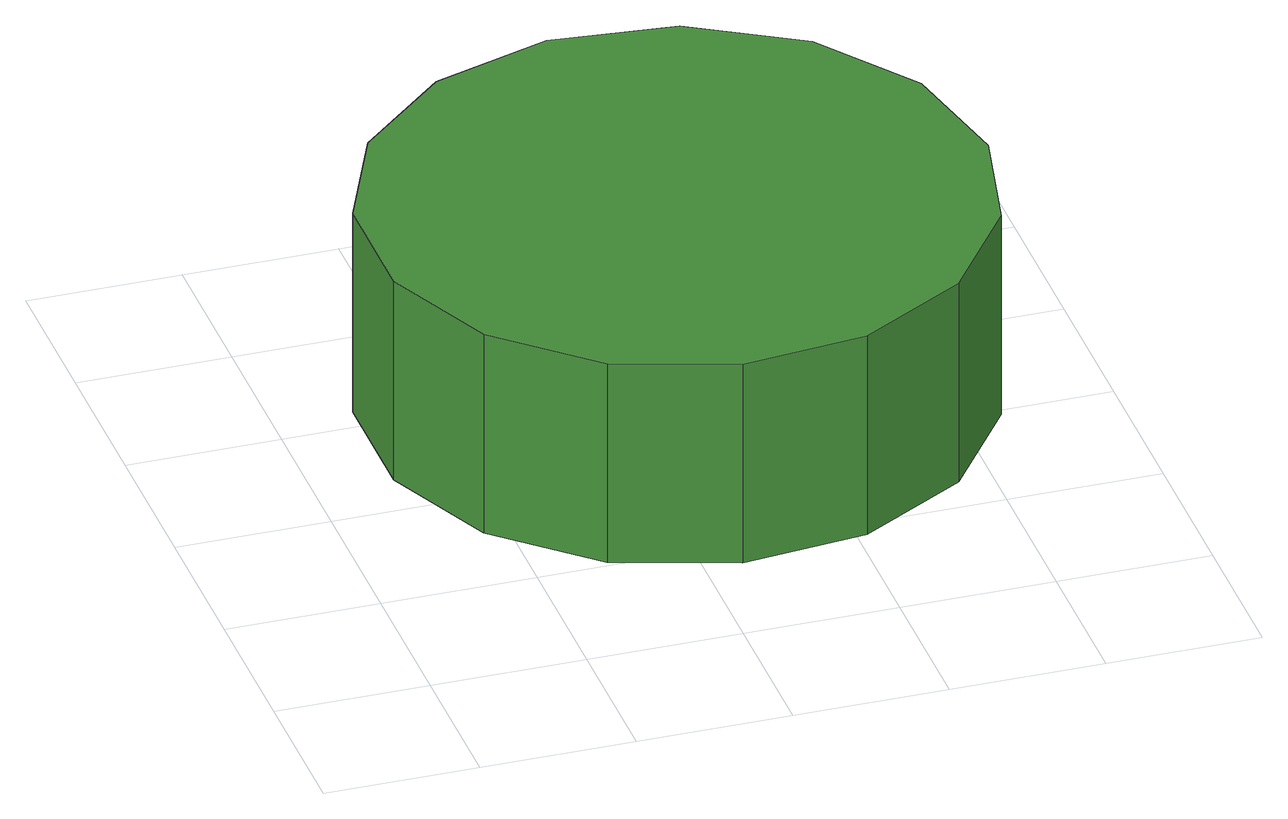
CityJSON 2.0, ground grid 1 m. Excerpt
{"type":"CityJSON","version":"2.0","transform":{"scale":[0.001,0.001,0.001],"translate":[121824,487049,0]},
"CityObjects":{
"tree1":{"type":"SolitaryVegetationObject","attributes":{"function":"something"},"geometry":[{"type":"MultiSurface","lod":"1","boundaries":[[[0,1,2,3,4,5,6,7,8,9,10,11,12,13,14]],[[15,16,17,18,19,20,21,22,23,24,25,26,27,28,29]],[[0,29,28,1]],[[1,28,27,2]],[[2,27,26,3]],[[3,26,25,4]],[[4,25,24,5]],[[5,24,23,6]],[[6,23,22,7]],[[7,22,21,8]],[[8,21,20,9]],[[9,20,19,10]],[[10,19,18,11]],[[11,18,17,12]],[[12,17,16,13]],[[13,16,15,14]],[[14,15,29,0]]]}]}
},
"vertices":[
[4440,2756,1564],[4268,3564,1564],[3782,4233,1564],[3067,4646,1564],[2245,4732,1564],[1459,4477,1564],[845,3924,1564],[509,3169,1564],[509,2343,1564],[845,1588,1564],[1459,1035,1564],[2245,780,1564],[3067,866,1564],[3782,1280,1564],[4268,1948,1564],[4268,1948,144],[3782,1280,144],[3067,866,144],[2245,780,144],[1459,1035,144],[845,1588,144],[509,2343,144],[509,3169,144],[845,3924,144],[1459,4477,144],[2245,4732,144],[3067,4646,144],[3782,4233,144],[4268,3564,144],[4440,2756,144]
]}
